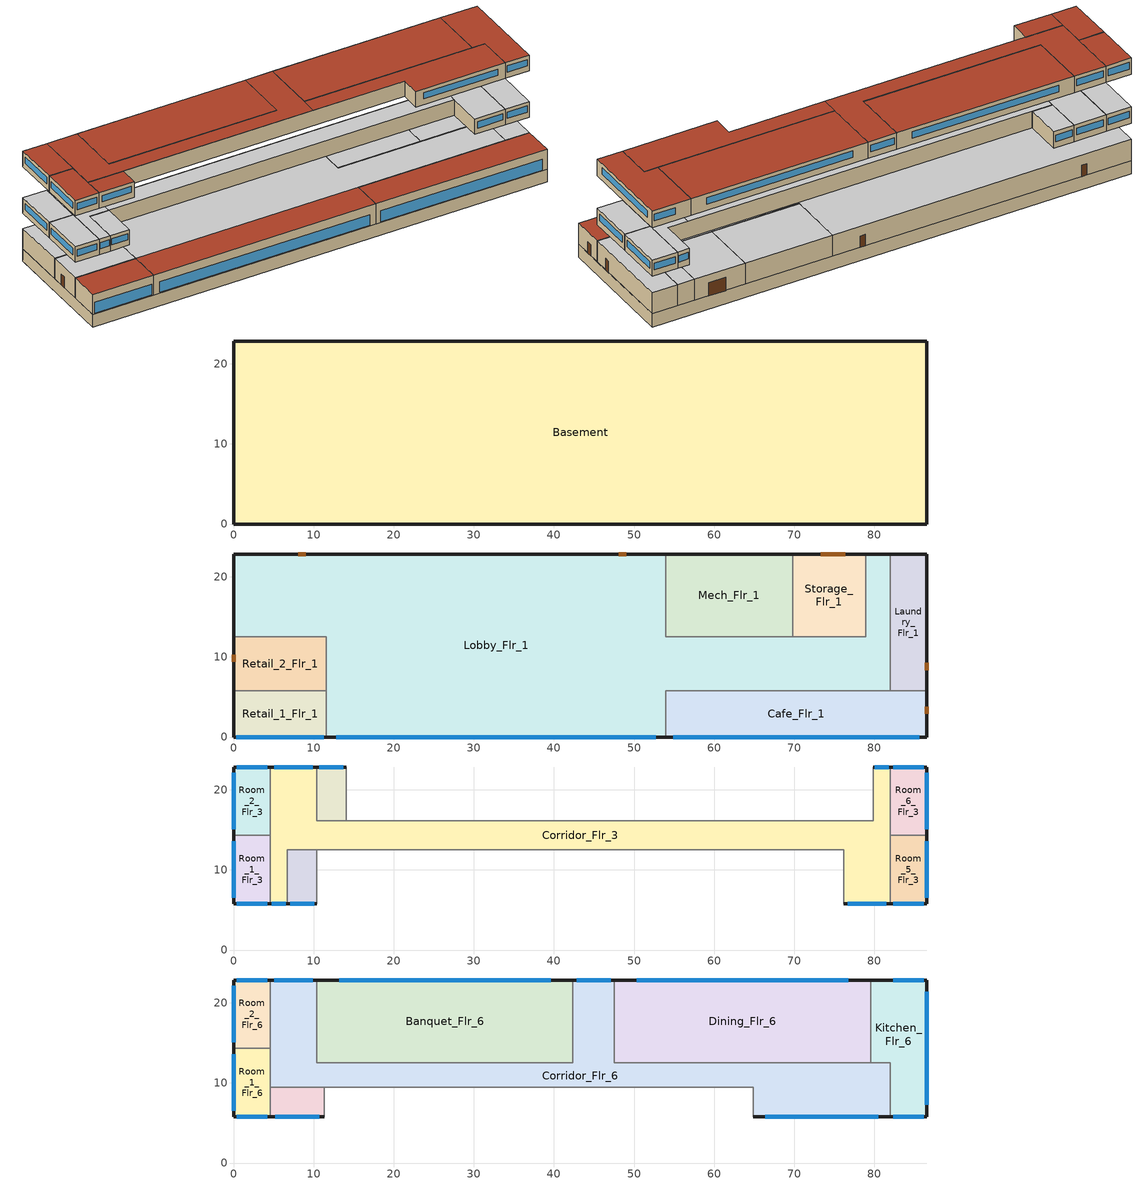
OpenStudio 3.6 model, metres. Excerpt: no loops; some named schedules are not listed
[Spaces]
Basement
 floor ground (Basement Floor construction): 86.56,22.86 86.56,0 0,0 0,22.86 z-2.44
 wall ground (Basement Wall C-Factor 6.47 Height 2.44): 0,22.86 0,0 86.56,0 86.56,22.86 0,22.86 z-2.44:0
Lobby_Flr_1
 floor to Basement: 53.95,22.86 53.95,0 11.58,0 11.58,12.5 0,12.5 0,22.86 z0; 81.99,22.86 81.99,5.79 53.95,5.79 53.95,12.5 78.94,12.5 78.94,22.86 z0
 wall outside: 53.95,22.86 0,22.86 0,12.5 / 11.58,0 53.95,0 / 81.99,22.86 78.94,22.86 z0:3.96
 wall to Retail_1_Flr_1: 11.58,5.79 11.58,0 z0:3.96
 wall to Laundry_Flr_1: 81.99,5.79 81.99,22.86 z0:3.96
 wall to Storage_Flr_1: 78.94,22.86 78.94,12.5 69.8,12.5 z0:3.96
 wall to Cafe_Flr_1: 53.95,0 53.95,5.79 81.99,5.79 z0:3.96
 wall to Retail_2_Flr_1: 0,12.5 11.58,12.5 11.58,5.79 z0:3.96
 wall to Mech_Flr_1: 69.8,12.5 53.95,12.5 53.95,22.86 z0:3.96
 window: 12.79,0 52.74,0 z0.15:2.29
 door: 49,22.86 48.09,22.86 / 8.99,22.86 8.08,22.86 z0:2.13
 ceiling adiabatic (Floor Adiabatic construction): 81.99,5.79 81.99,22.86 78.94,22.86 78.94,12.5 53.95,12.5 53.95,22.86 0,22.86 0,12.5 11.58,12.5 11.58,5.79 z3.96
 roof outside: 53.95,0 53.95,5.79 11.58,5.79 11.58,0 z3.96
Retail_1_Flr_1
 floor to Basement: 11.58,5.79 11.58,0 0,0 0,5.79 z0
 wall outside: 0,5.79 0,0 11.58,0 z0:3.96
 wall to Retail_2_Flr_1: 11.58,5.79 0,5.79 z0:3.96
 window: 0.33,0 11.25,0 z0.15:2.29
 roof outside: 11.58,0 11.58,5.79 0,5.79 0,0 z3.96
Retail_2_Flr_1
 floor to Basement: 11.58,12.5 11.58,5.79 0,5.79 0,12.5 z0
 wall outside: 0,12.5 0,5.79 z0:3.96
 door: 0,10.28 0,9.37 z0:2.13
 ceiling adiabatic (Floor Adiabatic construction): 11.58,5.79 11.58,12.5 0,12.5 0,5.79 z3.96
Laundry_Flr_1
 floor to Basement: 86.56,22.86 86.56,5.79 81.99,5.79 81.99,22.86 z0
 wall outside: 86.56,5.79 86.56,22.86 81.99,22.86 z0:3.96
 wall to Cafe_Flr_1: 81.99,5.79 86.56,5.79 z0:3.96
 door: 86.56,8.36 86.56,9.28 z0:2.13
 ceiling adiabatic (Floor Adiabatic construction): 86.56,5.79 86.56,22.86 81.99,22.86 81.99,5.79 z3.96
Storage_Flr_1
 floor to Basement: 78.94,22.86 78.94,12.5 69.8,12.5 69.8,22.86 z0
 wall outside: 78.94,22.86 69.8,22.86 z0:3.96
 wall to Mech_Flr_1: 69.8,22.86 69.8,12.5 z0:3.96
 door: 76.37,22.86 73.32,22.86 z0:2.44
 ceiling adiabatic (Floor Adiabatic construction): 78.94,12.5 78.94,22.86 69.8,22.86 69.8,12.5 z3.96
Mech_Flr_1
 floor to Basement: 69.8,22.86 69.8,12.5 53.95,12.5 53.95,22.86 z0
 wall outside: 69.8,22.86 53.95,22.86 z0:3.96
 ceiling adiabatic (Floor Adiabatic construction): 69.8,12.5 69.8,22.86 53.95,22.86 53.95,12.5 z3.96
Cafe_Flr_1
 floor to Basement: 86.56,5.79 86.56,0 53.95,0 53.95,5.79 z0
 wall outside: 53.95,0 86.56,0 86.56,5.79 z0:3.96
 window: 54.88,0 85.63,0 z0.15:2.29
 door: 86.56,2.9 86.56,3.81 z0:2.13
 roof outside: 86.56,0 86.56,5.79 53.95,5.79 53.95,0 z3.96
Room_6_Flr_3
 floor adiabatic (Floor Adiabatic construction): 86.56,22.86 86.56,14.33 81.99,14.33 81.99,22.86 z7.01
 wall outside: 86.56,14.33 86.56,22.86 81.99,22.86 z7.01:10.06
 wall to Corridor_Flr_3: 81.99,22.86 81.99,14.33 z7.01:10.06
 wall to Room_5_Flr_3: 81.99,14.33 86.56,14.33 z7.01:10.06
 window: 86.16,22.86 82.39,22.86 / 86.56,15.07 86.56,22.11 z8.11:9.33
 ceiling adiabatic (Floor Adiabatic construction): 86.56,14.33 86.56,22.86 81.99,22.86 81.99,14.33 z10.06
Room_1_Flr_3
 floor adiabatic (Floor Adiabatic construction): 4.57,14.33 4.57,5.79 0,5.79 0,14.33 z7.01
 wall outside: 0,14.33 0,5.79 4.57,5.79 z7.01:10.06
 wall to Corridor_Flr_3: 4.57,5.79 4.57,14.33 z7.01:10.06
 wall to Room_2_Flr_3: 4.57,14.33 0,14.33 z7.01:10.06
 window: 0,13.58 0,6.54 / 0.4,5.79 4.17,5.79 z8.11:9.33
 ceiling adiabatic (Floor Adiabatic construction): 4.57,5.79 4.57,14.33 0,14.33 0,5.79 z10.06
Corridor_Flr_3
 floor adiabatic (Floor Adiabatic construction): 76.2,16.15 76.2,12.5 10.36,12.5 10.36,16.15 z7.01; 81.99,22.86 81.99,5.79 76.2,5.79 76.2,16.15 79.86,16.15 79.86,22.86 z7.01; 10.36,22.86 10.36,12.5 6.71,12.5 6.71,5.79 4.57,5.79 4.57,22.86 z7.01
 wall outside: 81.99,22.86 79.86,22.86 / 4.57,5.79 6.71,5.79 / 10.36,22.86 4.57,22.86 / 76.2,5.79 81.99,5.79 z7.01:10.06
 wall adiabatic (Wall Adiabatic construction): 79.86,22.86 79.86,16.15 / 76.2,12.5 76.2,5.79 z7.01:10.06
 wall to Room_3_Mult19_Flr_3: 6.71,5.79 6.71,12.5 10.36,12.5 z7.01:10.06
 wall to Room_2_Flr_3: 4.57,22.86 4.57,14.33 z7.01:10.06
 wall to Room_5_Flr_3: 81.99,5.79 81.99,14.33 z7.01:10.06
 wall to Room_4_Mult19_Flr_3: 14.02,16.15 10.36,16.15 10.36,22.86 z7.01:10.06
 wall adiabatic: 79.86,16.15 14.02,16.15 / 10.36,12.5 76.2,12.5 z7.01:10.06
 window: 81.81,22.86 80.04,22.86 / 9.86,22.86 5.08,22.86 / 76.71,5.79 81.48,5.79 / 4.76,5.79 6.52,5.79 z8.11:9.33
 ceiling adiabatic (Floor Adiabatic construction): 81.99,5.79 81.99,22.86 79.86,22.86 79.86,16.15 76.2,16.15 76.2,5.79 z10.06; 6.71,5.79 6.71,12.5 10.36,12.5 10.36,22.86 4.57,22.86 4.57,5.79 z10.06; 76.2,12.5 76.2,16.15 10.36,16.15 10.36,12.5 z10.06
Room_2_Flr_3
 floor adiabatic (Floor Adiabatic construction): 4.57,22.86 4.57,14.33 0,14.33 0,22.86 z7.01
 wall outside: 4.57,22.86 0,22.86 0,14.33 z7.01:10.06
 window: 0,22.11 0,15.07 / 4.17,22.86 0.4,22.86 z8.11:9.33
 ceiling adiabatic (Floor Adiabatic construction): 4.57,14.33 4.57,22.86 0,22.86 0,14.33 z10.06
Room_4_Mult19_Flr_3
 floor adiabatic (Floor Adiabatic construction): 14.02,22.86 14.02,16.15 10.36,16.15 10.36,22.86 z7.01
 wall outside: 14.02,22.86 10.36,22.86 z7.01:10.06
 wall adiabatic (Wall Adiabatic construction): 14.02,16.15 14.02,22.86 z7.01:10.06
 window: 13.7,22.86 10.68,22.86 z8.11:9.33
 ceiling adiabatic (Floor Adiabatic construction): 14.02,16.15 14.02,22.86 10.36,22.86 10.36,16.15 z10.06
Room_5_Flr_3
 floor adiabatic (Floor Adiabatic construction): 86.56,14.33 86.56,5.79 81.99,5.79 81.99,14.33 z7.01
 wall outside: 81.99,5.79 86.56,5.79 86.56,14.33 z7.01:10.06
 window: 86.56,6.54 86.56,13.58 / 82.39,5.79 86.16,5.79 z8.11:9.33
 ceiling adiabatic (Floor Adiabatic construction): 86.56,5.79 86.56,14.33 81.99,14.33 81.99,5.79 z10.06
Room_3_Mult19_Flr_3
 floor adiabatic (Floor Adiabatic construction): 10.36,12.5 10.36,5.79 6.71,5.79 6.71,12.5 z7.01
 wall outside: 6.71,5.79 10.36,5.79 z7.01:10.06
 wall adiabatic (Wall Adiabatic construction): 10.36,5.79 10.36,12.5 z7.01:10.06
 window: 7.03,5.79 10.04,5.79 z8.11:9.33
 ceiling adiabatic (Floor Adiabatic construction): 10.36,5.79 10.36,12.5 6.71,12.5 6.71,5.79 z10.06
Room_2_Flr_6
 floor adiabatic (Floor Adiabatic construction): 4.57,22.86 4.57,14.33 0,14.33 0,22.86 z16.15
 wall outside: 4.57,22.86 0,22.86 0,14.33 z16.15:19.2
 wall to Room_1_Flr_6: 0,14.33 4.57,14.33 z16.15:19.2
 wall to Corridor_Flr_6: 4.57,14.33 4.57,22.86 z16.15:19.2
 window: 0,22.11 0,15.07 / 4.17,22.86 0.4,22.86 z17.26:18.48
 roof outside: 4.57,14.33 4.57,22.86 0,22.86 0,14.33 z19.2
Banquet_Flr_6
 floor adiabatic (Floor Adiabatic construction): 42.37,22.86 42.37,12.5 10.36,12.5 10.36,22.86 z16.15
 wall outside: 42.37,22.86 10.36,22.86 z16.15:19.2
 wall to Corridor_Flr_6: 10.36,22.86 10.36,12.5 42.37,12.5 42.37,22.86 z16.15:19.2
 window: 39.57,22.86 13.16,22.86 z17.26:18.48
 roof outside: 42.37,12.5 42.37,22.86 10.36,22.86 10.36,12.5 z19.2
Corridor_Flr_6
 floor adiabatic (Floor Adiabatic construction): 47.55,22.86 47.55,12.5 81.99,12.5 81.99,5.79 64.92,5.79 64.92,9.45 4.57,9.45 4.57,22.86 10.36,22.86 10.36,12.5 42.37,12.5 42.37,22.86 z16.15
 wall outside: 64.92,5.79 81.99,5.79 / 47.55,22.86 42.37,22.86 / 10.36,22.86 4.57,22.86 z16.15:19.2
 wall to Room_1_Flr_6: 4.57,14.33 4.57,9.45 z16.15:19.2
 wall to Kitchen_Flr_6: 81.99,5.79 81.99,12.5 79.55,12.5 z16.15:19.2
 wall to Dining_Flr_6: 79.55,12.5 47.55,12.5 47.55,22.86 z16.15:19.2
 wall to Room_3_Mult9_Flr_6: 4.57,9.45 11.28,9.45 z16.15:19.2
 wall adiabatic (Wall Adiabatic construction): 64.92,9.45 64.92,5.79 z16.15:19.2
 wall adiabatic: 11.28,9.45 64.92,9.45 z16.15:19.2
 window: 66.42,5.79 80.5,5.79 / 47.09,22.86 42.82,22.86 / 9.86,22.86 5.08,22.86 z17.26:18.48
 roof outside: 81.99,5.79 81.99,12.5 47.55,12.5 47.55,9.45 64.92,9.45 64.92,5.79 z19.2; 47.55,9.45 47.55,22.86 42.37,22.86 42.37,12.5 10.36,12.5 10.36,22.86 4.57,22.86 4.57,9.45 z19.2
Room_3_Mult9_Flr_6
 floor adiabatic (Floor Adiabatic construction): 11.28,9.45 11.28,5.79 4.57,5.79 4.57,9.45 z16.15
 wall outside: 4.57,5.79 11.28,5.79 z16.15:19.2
 wall to Room_1_Flr_6: 4.57,9.45 4.57,5.79 z16.15:19.2
 wall adiabatic (Wall Adiabatic construction): 11.28,5.79 11.28,9.45 z16.15:19.2
 window: 5.16,5.79 10.69,5.79 z17.26:18.48
 roof outside: 11.28,5.79 11.28,9.45 4.57,9.45 4.57,5.79 z19.2
Dining_Flr_6
 floor adiabatic (Floor Adiabatic construction): 79.55,22.86 79.55,12.5 47.55,12.5 47.55,22.86 z16.15
 wall outside: 79.55,22.86 47.55,22.86 z16.15:19.2
 wall to Kitchen_Flr_6: 79.55,12.5 79.55,22.86 z16.15:19.2
 window: 76.75,22.86 50.35,22.86 z17.26:18.48
 roof outside: 79.55,12.5 79.55,22.86 47.55,22.86 47.55,12.5 z19.2
Room_1_Flr_6
 floor adiabatic (Floor Adiabatic construction): 4.57,14.33 4.57,5.79 0,5.79 0,14.33 z16.15
 wall outside: 0,14.33 0,5.79 4.57,5.79 z16.15:19.2
 window: 0,13.58 0,6.54 / 0.4,5.79 4.17,5.79 z17.26:18.48
 roof outside: 4.57,5.79 4.57,14.33 0,14.33 0,5.79 z19.2
Kitchen_Flr_6
 floor adiabatic (Floor Adiabatic construction): 86.56,22.86 86.56,5.79 81.99,5.79 81.99,12.5 79.55,12.5 79.55,22.86 z16.15
 wall outside: 81.99,5.79 86.56,5.79 86.56,22.86 79.55,22.86 z16.15:19.2
 window: 86.56,7.29 86.56,21.37 / 82.39,5.79 86.16,5.79 / 86.16,22.86 82.39,22.86 z17.26:18.48
 roof outside: 86.56,5.79 86.56,22.86 79.55,22.86 79.55,12.5 81.99,12.5 81.99,5.79 z19.2
[Site]
New York-John F Kennedy Intl AP_NY_USA: Latitude {deg}=40.65; Longitude {deg}=-73.8; Time Zone {hr}=-5; Elevation {m}=5; Terrain=City
[Building]
-LargeHotel-ASHRAE 169-2013-4A created: 2024-02-12 17:10:58 +0000: North Axis {deg}=0; Default Construction Set=90.1-2004 - LrgHotel - ASHRAE 169-2013-4A; Standards Number of Stories=7; Standards Number of Above Ground Stories=6; Standards Building Type=LargeHotel
[SizingPeriod:DesignDay] Barometric Pressure {Pa}=101241; Rain Indicator=No; Snow Indicator=No; Day of Month=21; Daylight Saving Time Indicator=No; Humidity Condition Type=Wetbulb; Dry-Bulb Temperature Range Modifier Type=DefaultMultipliers
Name | Maximum Dry-Bulb Temperature {C} | Daily Dry-Bulb Temperature Range {deltaC} | Wind Speed {m/s} | Wind Direction {deg} | Month | Day Type | Wetbulb or DewPoint at Maximum Dry-Bulb {C} | Solar Model Indicator | ASHRAE Clear Sky Optical Depth for Beam Irradiance | ASHRAE Clear Sky Optical Depth for Diffuse Irradiance | Sky Clearness
New.York-John.F.Kennedy.Intl.AP_NY_USA Ann Clg .4% Condns DB=>MWB | 32.1 | 7.4 | 5.6 | 230 | 7 | SummerDesignDay | 23.1 | ASHRAETau | 0.541 | 1.8
New.York-John.F.Kennedy.Intl.AP_NY_USA Ann Clg .4% Condns WB=>MDB | 29.1 | 7.4 | 5.6 | 230 | 7 | SummerDesignDay | 25 | ASHRAETau | 0.541 | 1.8
New.York-John.F.Kennedy.Intl.AP_NY_USA Ann Htg 99.6% Condns DB | -10.7 | 0 | 7.5 | 320 | 1 | WinterDesignDay | -10.7 | ASHRAEClearSky |  |  | 0
[ClimateZones]
Climate Zone Institution Name 1=ASHRAE; Climate Zone Document Name 1=ANSI/ASHRAE Standard 169; Climate Zone Document Year 1=2006; Climate Zone Value 1=4A
[Site:WaterMainsTemperature]
Calculation Method=Correlation; Annual Average Outdoor Air Temperature {C}=12.4667; Maximum Difference In Monthly Average Outdoor Air Temperatures {deltaC}=25.2
[Site:GroundTemperature:Shallow]
6, 2.1, 1.1, 2, 7.2, 13.1, 18.7, 22.7, 23.9, 22, 17.5, 11.7
[Site:GroundTemperature:Deep]
11.8, 9, 7.2, 6.7, 7.7, 10.1, 13, 15.9, 17.8, 18.2, 17.1, 14.8
[Site:GroundTemperature:FCfactorMethod]
January Ground Temperature {C}=14; February Ground Temperature {C}=7.3; March Ground Temperature {C}=3.3; April Ground Temperature {C}=1.2; May Ground Temperature {C}=-0.2; June Ground Temperature {C}=5.6; July Ground Temperature {C}=10.9; August Ground Temperature {C}=16.1; September Ground Temperature {C}=21.7; October Ground Temperature {C}=25; November Ground Temperature {C}=24.8; December Ground Temperature {C}=19.9
[Material:NoMass] Thermal Absorptance=0.9; Solar Absorptance=0.7
Name | Roughness | Thermal Resistance {m2-K/W} | Visible Absorptance
CP02 CARPET PAD; CP02 CARPET PAD 1 | VeryRough | 0.21648 | 0.8
Nonres_Floor_Insulation | MediumSmooth | 2.88292 | 0.7
Typical Insulation R-6.78 | Smooth | 1.19347 | 0.7
Typical Carpet Pad | Smooth | 0.21648 | 0.8
Typical Insulation R-4.23 | Smooth | 0.745657 | 0.7
Typical Insulation R-14.76; Typical Insulation R-14.76 1 | Smooth | 2.59864 | 0.7
Typical Insulation R-0.58; Typical Insulation R-0.58 1 | Smooth | 0.101875 | 0.7
Typical Insulation R-0.01; Typical Insulation R-0.01 1 | Smooth | 0.001 | 0.7
Typical Insulation R-8.93 | Smooth | 1.57183 | 0.7
Typical Insulation R-7.23 | Smooth | 1.27273 | 0.7
[Material]
Name | Roughness | Thickness {m} | Conductivity {W/m-K} | Density {kg/m3} | Specific Heat {J/kg-K} | Thermal Absorptance | Solar Absorptance | Visible Absorptance
100mm Normalweight concrete floor | MediumSmooth | 0.1016 | 2.31 | 2322 | 832
G01 13mm gypsum board | Smooth | 0.0127 | 0.16 | 800 | 1090 | 0.9 | 0.7 | 0.5
M10 200mm concrete block basement wall | MediumRough | 0.2032 | 1.326 | 1842 | 912
4 in. Normalweight Concrete Floor | MediumRough | 0.1016 | 2.31 | 2322 | 832 | 0.9 | 0.7 | 0.7
1IN Stucco | Smooth | 0.0253 | 0.6918 | 1858 | 837 | 0.9 | 0.7 | 0.92
8IN CONCRETE HW RefBldg | Rough | 0.2032 | 1.311 | 2240 | 836.8 | 0.9 | 0.7 | 0.7
1/2IN Gypsum | Smooth | 0.0127 | 0.16 | 784.9 | 830 | 0.9 | 0.4 | 0.4
Roof Membrane | VeryRough | 0.0095 | 0.16 | 1121.29 | 1460 | 0.9 | 0.7 | 0.7
Metal Roof Surface; F08 Metal surface | Smooth | 0.0008 | 45.28 | 7824 | 500 | 0.9 | 0.7 | 0.7
6 in. Normalweight Concrete Floor | MediumRough | 0.1524 | 2.31 | 2322 | 832 | 0.9 | 0.7 | 0.7
8 in. Concrete Block Basement Wall | MediumRough | 0.2032 | 1.326 | 1842 | 912 | 0.9 | 0.7 | 0.7
G05 25mm wood | MediumSmooth | 0.0254 | 0.15 | 608 | 1630 | 0.9 | 0.5 | 0.5
Std Wood 6inch | MediumSmooth | 0.15 | 0.12 | 540 | 1210 | 0.9 | 0.7 | 0.7
[Construction]
Floor Adiabatic construction: CP02 CARPET PAD, 100mm Normalweight concrete floor, Nonres_Floor_Insulation
Wall Adiabatic construction; LargeHotel Interior Wall: G01 13mm gypsum board, G01 13mm gypsum board
Basement Floor construction: M10 200mm concrete block basement wall, CP02 CARPET PAD 1
Typical Insulated Exterior Mass Floor R-9.35: Typical Insulation R-6.78, 4 in. Normalweight Concrete Floor, Typical Carpet Pad
Typical Insulated Exterior Mass Wall R-6.62: 1IN Stucco, 8IN CONCRETE HW RefBldg, Typical Insulation R-4.23, 1/2IN Gypsum
Typical IEAD Roof R-15.87: Roof Membrane, Typical Insulation R-14.76, Metal Roof Surface
LargeHotel Interior Floor: G01 13mm gypsum board, Nonres_Floor_Insulation, 100mm Normalweight concrete floor, CP02 CARPET PAD
LargeHotel Interior Ceiling: CP02 CARPET PAD, 100mm Normalweight concrete floor, Nonres_Floor_Insulation, G01 13mm gypsum board
Typical Insulated Carpeted 6in Slab Floor: 6 in. Normalweight Concrete Floor, Typical Carpet Pad
Typical Insulated Basement Mass Wall: 8 in. Concrete Block Basement Wall
U 0.57 SHGC 0.39 Dbl Ref-D Clr 6mm/6mm Air: REF D CLEAR 6MM, AIR 6MM, CLEAR 6MM
Typical Insulated Metal Door R-1.43: F08 Metal surface, Typical Insulation R-0.58
Typical Overhead Door R-0.86: Typical Insulation R-0.01
U 1.17 SHGC 0.49 Simple Glazing Skylight: Simple Glazing U 1.17 SHGC 0.49
Typical Interior Window: Clear 3mm
Typical Interior Door; Typical Interior Partition: G05 25mm wood
Typical Insulated Exterior Mass Floor R-11.49: Typical Insulation R-8.93, 4 in. Normalweight Concrete Floor, Typical Carpet Pad
Typical Insulated Exterior Mass Wall R-9.62: 1IN Stucco, 8IN CONCRETE HW RefBldg, Typical Insulation R-7.23, 1/2IN Gypsum
Typical IEAD Roof R-15.87 1: Roof Membrane, Typical Insulation R-14.76 1, Metal Roof Surface
Typical Insulated Metal Door R-1.43 1: F08 Metal surface, Typical Insulation R-0.58 1
Typical Overhead Door R-0.86 1: Typical Insulation R-0.01 1
InteriorFurnishings: Std Wood 6inch
[Construction:CfactorUndergroundWall]
Basement Wall C-Factor 6.47 Height 2.44: C-Factor {W/m2-K}=6.47322; Height {m}=2.439
[DefaultConstructionSet] Interior Partition Construction=Typical Interior Partition
Name | Default Exterior Surface Constructions | Default Interior Surface Constructions | Default Ground Contact Surface Constructions | Default Exterior SubSurface Constructions | Default Interior SubSurface Constructions
90.1-2004 - LrgHotel - ASHRAE 169-2013-4A | Default Surface Constructions 1 | Default Surface Constructions 2 | Default Surface Constructions 3 | Default Sub Surface Constructions 1 | Default Sub Surface Constructions 2
90.1-2004 - LrgHotel - GuestRoom - ASHRAE 169-2013-4A | Default Surface Constructions 4 | Default Surface Constructions 5 | Default Surface Constructions 6 | Default Sub Surface Constructions 3 | Default Sub Surface Constructions 4
[DefaultSurfaceConstructions]
Name | Floor Construction | Wall Construction | Roof Ceiling Construction
Default Surface Constructions 1 | Typical Insulated Exterior Mass Floor R-9.35 | Typical Insulated Exterior Mass Wall R-6.62 | Typical IEAD Roof R-15.87
Default Surface Constructions 2; Default Surface Constructions 5 | LargeHotel Interior Floor | LargeHotel Interior Wall | LargeHotel Interior Ceiling
Default Surface Constructions 3; Default Surface Constructions 6 | Typical Insulated Carpeted 6in Slab Floor | Typical Insulated Basement Mass Wall
Default Surface Constructions 4 | Typical Insulated Exterior Mass Floor R-11.49 | Typical Insulated Exterior Mass Wall R-9.62 | Typical IEAD Roof R-15.87 1
[DefaultSubSurfaceConstructions]
Name | Fixed Window Construction | Operable Window Construction | Door Construction | Glass Door Construction | Overhead Door Construction | Skylight Construction | Tubular Daylight Dome Construction | Tubular Daylight Diffuser Construction
Default Sub Surface Constructions 1 | U 0.57 SHGC 0.39 Dbl Ref-D Clr 6mm/6mm Air | U 0.57 SHGC 0.39 Dbl Ref-D Clr 6mm/6mm Air | Typical Insulated Metal Door R-1.43 | U 0.57 SHGC 0.39 Dbl Ref-D Clr 6mm/6mm Air | Typical Overhead Door R-0.86 | U 1.17 SHGC 0.49 Simple Glazing Skylight | Typical Interior Window | Typical Interior Window
Default Sub Surface Constructions 2; Default Sub Surface Constructions 4 | Typical Interior Window | Typical Interior Window | Typical Interior Door
Default Sub Surface Constructions 3 | U 0.57 SHGC 0.39 Dbl Ref-D Clr 6mm/6mm Air | U 0.57 SHGC 0.39 Dbl Ref-D Clr 6mm/6mm Air | Typical Insulated Metal Door R-1.43 1 | U 0.57 SHGC 0.39 Dbl Ref-D Clr 6mm/6mm Air | Typical Overhead Door R-0.86 1 | U 1.17 SHGC 0.49 Simple Glazing Skylight | Typical Interior Window | Typical Interior Window
[WindowMaterial:Glazing] Optical Data Type=SpectralAverage; Infrared Transmittance at Normal Incidence=0; Front Side Infrared Hemispherical Emissivity=0.84; Conductivity {W/m-K}=0.9; Dirt Correction Factor for Solar and Visible Transmittance=1; Solar Diffusing=No
Name | Thickness {m} | Solar Transmittance at Normal Incidence | Front Side Solar Reflectance at Normal Incidence | Back Side Solar Reflectance at Normal Incidence | Visible Transmittance at Normal Incidence | Front Side Visible Reflectance at Normal Incidence | Back Side Visible Reflectance at Normal Incidence | Back Side Infrared Hemispherical Emissivity
REF D CLEAR 6MM | 0.006 | 0.429 | 0.308 | 0.379 | 0.334 | 0.453 | 0.505 | 0.82
CLEAR 6MM | 0.006 | 0.775 | 0.071 | 0.071 | 0.881 | 0.08 | 0.08 | 0.84
Clear 3mm | 0.003 | 0.837 | 0.075 | 0.075 | 0.898 | 0.081 | 0.081 | 0.84
[WindowMaterial:Gas]
AIR 6MM: Gas Type=Air; Thickness {m}=0.0063
[WindowMaterial:SimpleGlazingSystem]
Simple Glazing U 1.17 SHGC 0.49: U-Factor {W/m2-K}=6.64357; Solar Heat Gain Coefficient=0.39; Visible Transmittance=0.81
[Space] Part of Total Floor Area=Yes
Name | Space Type | Building Story | Thermal Zone
Room_2_Flr_6 | LargeHotel GuestRoom3 | Building Story 4 | Room_2_Flr_6 ZN
Corridor_Flr_3 | LargeHotel Corridor2 | Building Story 3 | Corridor_Flr_3 ZN
Banquet_Flr_6 | LargeHotel Banquet | Building Story 4 | Banquet_Flr_6 ZN
Laundry_Flr_1 | LargeHotel Laundry | Building Story 2 | Laundry_Flr_1 ZN
Lobby_Flr_1 | LargeHotel Lobby | Building Story 2 | Lobby_Flr_1 ZN
Kitchen_Flr_6 | LargeHotel Kitchen | Building Story 4 | Kitchen_Flr_6 ZN
Retail_1_Flr_1 | LargeHotel Retail | Building Story 2 | Retail_1_Flr_1 ZN
Room_1_Flr_3 | LargeHotel GuestRoom | Building Story 3 | Room_1_Flr_3 ZN
Basement | LargeHotel Basement | Building Story 1 | Basement ZN
Corridor_Flr_6 | LargeHotel Corridor | Building Story 4 | Corridor_Flr_6 ZN
Room_6_Flr_3 | LargeHotel GuestRoom | Building Story 3 | Room_6_Flr_3 ZN
Room_5_Flr_3 | LargeHotel GuestRoom | Building Story 3 | Room_5_Flr_3 ZN
Room_4_Mult19_Flr_3 | LargeHotel GuestRoom2 | Building Story 3 | Room_4_Mult19_Flr_3 ZN
Room_3_Mult9_Flr_6 | LargeHotel GuestRoom4 | Building Story 4 | Room_3_Mult9_Flr_6 ZN
Dining_Flr_6 | LargeHotel Banquet | Building Story 4 | Dining_Flr_6 ZN
Cafe_Flr_1 | LargeHotel Cafe | Building Story 2 | Cafe_Flr_1 ZN
Mech_Flr_1 | LargeHotel Mechanical | Building Story 2 | Mech_Flr_1 ZN
Retail_2_Flr_1 | LargeHotel Retail2 | Building Story 2 | Retail_2_Flr_1 ZN
Storage_Flr_1 | LargeHotel Storage | Building Story 2 | Storage_Flr_1 ZN
Room_1_Flr_6 | LargeHotel GuestRoom3 | Building Story 4 | Room_1_Flr_6 ZN
Room_2_Flr_3 | LargeHotel GuestRoom | Building Story 3 | Room_2_Flr_3 ZN
Room_3_Mult19_Flr_3 | LargeHotel GuestRoom8 | Building Story 3 | Room_3_Mult19_Flr_3 ZN
[BuildingStory]
Name | Nominal Z Coordinate {m}
Building Story 1 | -2.439
Building Story 2 | 0
Building Story 3 | 7.008
Building Story 4 | 16.152
[SpaceType] Standards Building Type=LargeHotel
Name | Default Schedule Set | Design Specification Outdoor Air Object | Standards Space Type | Default Construction Set
LargeHotel Banquet | LargeHotel Banquet Schedule Set | LargeHotel Banquet Ventilation | Banquet
LargeHotel Basement | LargeHotel Basement Schedule Set | LargeHotel Basement Ventilation | Basement
LargeHotel Cafe | LargeHotel Cafe Schedule Set | LargeHotel Cafe Ventilation | Cafe
LargeHotel Corridor | LargeHotel Corridor Schedule Set | LargeHotel Corridor Ventilation | Corridor
LargeHotel Corridor2 | LargeHotel Corridor2 Schedule Set | LargeHotel Corridor2 Ventilation | Corridor2
LargeHotel GuestRoom | LargeHotel GuestRoom Schedule Set | LargeHotel GuestRoom Ventilation | GuestRoom | 90.1-2004 - LrgHotel - GuestRoom - ASHRAE 169-2013-4A
LargeHotel GuestRoom2 | LargeHotel GuestRoom2 Schedule Set | LargeHotel GuestRoom2 Ventilation | GuestRoom2
LargeHotel GuestRoom8 | LargeHotel GuestRoom8 Schedule Set | LargeHotel GuestRoom8 Ventilation | GuestRoom8
LargeHotel GuestRoom3 | LargeHotel GuestRoom3 Schedule Set | LargeHotel GuestRoom3 Ventilation | GuestRoom3
LargeHotel GuestRoom4 | LargeHotel GuestRoom4 Schedule Set | LargeHotel GuestRoom4 Ventilation | GuestRoom4
LargeHotel Kitchen | LargeHotel Kitchen Schedule Set | LargeHotel Kitchen Ventilation | Kitchen
LargeHotel Laundry | LargeHotel Laundry Schedule Set | LargeHotel Laundry Ventilation | Laundry
LargeHotel Lobby | LargeHotel Lobby Schedule Set | LargeHotel Lobby Ventilation | Lobby
LargeHotel Mechanical | LargeHotel Mechanical Schedule Set | LargeHotel Mechanical Ventilation | Mechanical
LargeHotel Retail | LargeHotel Retail Schedule Set | LargeHotel Retail Ventilation | Retail
LargeHotel Retail2 | LargeHotel Retail2 Schedule Set | LargeHotel Retail2 Ventilation | Retail2
LargeHotel Storage | LargeHotel Storage Schedule Set | LargeHotel Storage Ventilation | Storage
[People:Definition] Number of People Calculation Method=People/Area; Fraction Radiant=0.3
Name | People per Space Floor Area {person/m2}
LargeHotel Banquet People Definition; LargeHotel Cafe People Definition | 0.721182
LargeHotel Basement People Definition; LargeHotel Kitchen People Definition | 0.0538196
LargeHotel Corridor People Definition | 0.0107639
LargeHotel GuestRoom People Definition; LargeHotel GuestRoom3 People Definition | 0.0384272
LargeHotel GuestRoom2 People Definition; LargeHotel GuestRoom4 People Definition; LargeHotel GuestRoom8 People Definition | 0.061139
LargeHotel Laundry People Definition | 0.0430556
LargeHotel Lobby People Definition | 0.322917
LargeHotel Retail People Definition; LargeHotel Retail2 People Definition | 0.161459
LargeHotel Storage People Definition | 0.0215278
[People] Work Efficiency Schedule=Work Efficiency Schedule; Clothing Insulation Schedule=Clothing Schedule; Air Velocity Schedule=Air Velocity Schedule; Multiplier=1
Name | People Definition | Space or SpaceType
LargeHotel Banquet People | LargeHotel Banquet People Definition | LargeHotel Banquet
LargeHotel Basement People | LargeHotel Basement People Definition | LargeHotel Basement
LargeHotel Cafe People | LargeHotel Cafe People Definition | LargeHotel Cafe
LargeHotel Corridor People | LargeHotel Corridor People Definition | LargeHotel Corridor
LargeHotel GuestRoom People | LargeHotel GuestRoom People Definition | LargeHotel GuestRoom
LargeHotel GuestRoom2 People | LargeHotel GuestRoom2 People Definition | LargeHotel GuestRoom2
LargeHotel GuestRoom3 People | LargeHotel GuestRoom3 People Definition | LargeHotel GuestRoom3
LargeHotel GuestRoom4 People | LargeHotel GuestRoom4 People Definition | LargeHotel GuestRoom4
LargeHotel GuestRoom8 People | LargeHotel GuestRoom8 People Definition | LargeHotel GuestRoom8
LargeHotel Kitchen People | LargeHotel Kitchen People Definition | LargeHotel Kitchen
LargeHotel Laundry People | LargeHotel Laundry People Definition | LargeHotel Laundry
LargeHotel Lobby People | LargeHotel Lobby People Definition | LargeHotel Lobby
LargeHotel Retail People | LargeHotel Retail People Definition | LargeHotel Retail
LargeHotel Retail2 People | LargeHotel Retail2 People Definition | LargeHotel Retail2
LargeHotel Storage People | LargeHotel Storage People Definition | LargeHotel Storage
[Lights:Definition] Design Level Calculation Method=Watts/Area; Fraction Radiant=0.7; Fraction Visible=0.2; Return Air Fraction=0
Name | Watts per Space Floor Area {W/m2}
LargeHotel Banquet Lights Definition; LargeHotel Cafe Lights Definition | 13.9931
LargeHotel Basement Lights Definition | 10.7639
LargeHotel Corridor Lights Definition; LargeHotel Corridor2 Lights Definition | 5.38196
LargeHotel GuestRoom Lights Definition; LargeHotel GuestRoom2 Lights Definition; LargeHotel GuestRoom3 Lights Definition; LargeHotel GuestRoom4 Lights Definition; LargeHotel GuestRoom8 Lights Definition; LargeHotel Lobby Lights Definition | 11.8403
LargeHotel Kitchen Lights Definition | 12.9167
LargeHotel Laundry Lights Definition | 6.45835
LargeHotel Mechanical Lights Definition; LargeHotel Retail Lights Definition; LargeHotel Retail2 Lights Definition | 16.1459
LargeHotel Storage Lights Definition | 8.61113
[Lights] Fraction Replaceable=1
Name | Lights Definition | Space or SpaceType
LargeHotel Banquet Lights | LargeHotel Banquet Lights Definition | LargeHotel Banquet
LargeHotel Basement Lights | LargeHotel Basement Lights Definition | LargeHotel Basement
LargeHotel Cafe Lights | LargeHotel Cafe Lights Definition | LargeHotel Cafe
LargeHotel Corridor Lights | LargeHotel Corridor Lights Definition | LargeHotel Corridor
LargeHotel Corridor2 Lights | LargeHotel Corridor2 Lights Definition | LargeHotel Corridor2
LargeHotel GuestRoom Lights | LargeHotel GuestRoom Lights Definition | LargeHotel GuestRoom
LargeHotel GuestRoom2 Lights | LargeHotel GuestRoom2 Lights Definition | LargeHotel GuestRoom2
LargeHotel GuestRoom3 Lights | LargeHotel GuestRoom3 Lights Definition | LargeHotel GuestRoom3
LargeHotel GuestRoom4 Lights | LargeHotel GuestRoom4 Lights Definition | LargeHotel GuestRoom4
LargeHotel GuestRoom8 Lights | LargeHotel GuestRoom8 Lights Definition | LargeHotel GuestRoom8
LargeHotel Kitchen Lights | LargeHotel Kitchen Lights Definition | LargeHotel Kitchen
LargeHotel Laundry Lights | LargeHotel Laundry Lights Definition | LargeHotel Laundry
LargeHotel Lobby Lights | LargeHotel Lobby Lights Definition | LargeHotel Lobby
LargeHotel Mechanical Lights | LargeHotel Mechanical Lights Definition | LargeHotel Mechanical
LargeHotel Retail Lights | LargeHotel Retail Lights Definition | LargeHotel Retail
LargeHotel Retail2 Lights | LargeHotel Retail2 Lights Definition | LargeHotel Retail2
LargeHotel Storage Lights | LargeHotel Storage Lights Definition | LargeHotel Storage
[ElectricEquipment:Definition]
Name | Design Level Calculation Method | Watts per Space Floor Area {W/m2} | Fraction Latent | Fraction Radiant | Fraction Lost | Design Level {W}
LargeHotel Banquet Elec Equip Definition | Watts/Area | 67.8234 | 0 | 0.5 | 0
LargeHotel Basement Elec Equip Definition; LargeHotel Cafe Elec Equip Definition; LargeHotel Mechanical Elec Equip Definition | Watts/Area | 5.38196 | 0 | 0.5 | 0
LargeHotel GuestRoom Elec Equip Definition; LargeHotel GuestRoom3 Elec Equip Definition | Watts/Area | 6.74897 | 0 | 0.5 | 0
LargeHotel GuestRoom2 Elec Equip Definition; LargeHotel GuestRoom4 Elec Equip Definition; LargeHotel GuestRoom8 Elec Equip Definition | Watts/Area | 10.5163 | 0 | 0.5 | 0
LargeHotel Kitchen Elec Equip Definition | Watts/Area | 508.057 | 0.2 | 0.5 | 0.1
LargeHotel Laundry Elec Equip Definition | Watts/Area | 61.6772 | 0 | 0.5 | 0
LargeHotel Lobby Elec Equip Definition | Watts/Area | 8.07293 | 0 | 0.5 | 0
LargeHotel Retail Elec Equip Definition; LargeHotel Retail2 Elec Equip Definition | Watts/Area | 10.7639 | 0 | 0.5 | 0
LargeHotel Storage Elec Equip Definition | Watts/Area | 2.69098 | 0 | 0.5 | 0
Kitchen Electric Equipment Definition1 | EquipmentLevel |  | 0 | 0.25 | 0 | 515.917
Kitchen Electric Equipment Definition2 | EquipmentLevel |  | 0 | 0.25 | 0 | 425.8
[ElectricEquipment]
Name | Electric Equipment Definition | Space or SpaceType | Schedule
LargeHotel Banquet Elec Equip | LargeHotel Banquet Elec Equip Definition | LargeHotel Banquet
LargeHotel Basement Elec Equip | LargeHotel Basement Elec Equip Definition | LargeHotel Basement
LargeHotel Cafe Elec Equip | LargeHotel Cafe Elec Equip Definition | LargeHotel Cafe
LargeHotel GuestRoom Elec Equip | LargeHotel GuestRoom Elec Equip Definition | LargeHotel GuestRoom
LargeHotel GuestRoom2 Elec Equip | LargeHotel GuestRoom2 Elec Equip Definition | LargeHotel GuestRoom2
LargeHotel GuestRoom3 Elec Equip | LargeHotel GuestRoom3 Elec Equip Definition | LargeHotel GuestRoom3
LargeHotel GuestRoom4 Elec Equip | LargeHotel GuestRoom4 Elec Equip Definition | LargeHotel GuestRoom4
LargeHotel GuestRoom8 Elec Equip | LargeHotel GuestRoom8 Elec Equip Definition | LargeHotel GuestRoom8
LargeHotel Kitchen Elec Equip | LargeHotel Kitchen Elec Equip Definition | LargeHotel Kitchen
LargeHotel Laundry Elec Equip | LargeHotel Laundry Elec Equip Definition | LargeHotel Laundry
LargeHotel Lobby Elec Equip | LargeHotel Lobby Elec Equip Definition | LargeHotel Lobby
LargeHotel Mechanical Elec Equip | LargeHotel Mechanical Elec Equip Definition | LargeHotel Mechanical
LargeHotel Retail Elec Equip | LargeHotel Retail Elec Equip Definition | LargeHotel Retail
LargeHotel Retail2 Elec Equip | LargeHotel Retail2 Elec Equip Definition | LargeHotel Retail2
LargeHotel Storage Elec Equip | LargeHotel Storage Elec Equip Definition | LargeHotel Storage
Kitchen_Reach-in-Freezer | Kitchen Electric Equipment Definition1 | LargeHotel Kitchen | HotelLarge ALWAYS_ON
Kitchen_Reach-in-Refrigerator | Kitchen Electric Equipment Definition2 | LargeHotel Kitchen | HotelLarge ALWAYS_ON
[DesignSpecification:OutdoorAir] Outdoor Air Method=Sum
Name | Outdoor Air Flow per Person {m3/s-person} | Outdoor Air Flow per Floor Area {m3/s-m2}
LargeHotel Banquet Ventilation; LargeHotel Cafe Ventilation | 0.00943895
LargeHotel Basement Ventilation; LargeHotel GuestRoom2 Ventilation; LargeHotel GuestRoom3 Ventilation; LargeHotel GuestRoom4 Ventilation; LargeHotel GuestRoom8 Ventilation | 0.00235974 | 0.0003048
LargeHotel Corridor Ventilation; LargeHotel Corridor2 Ventilation; LargeHotel Mechanical Ventilation |  | 0.000254
LargeHotel GuestRoom Ventilation; LargeHotel Lobby Ventilation | 0.00707921
LargeHotel Kitchen Ventilation |  | 0.0023876
LargeHotel Laundry Ventilation | 0.0117987
LargeHotel Retail Ventilation; LargeHotel Retail2 Ventilation |  | 0.001524
LargeHotel Storage Ventilation |  | 0.000762
[DefaultScheduleSet] People Activity Level Schedule=HotelLarge ACTIVITY_SCH
Name | Number of People Schedule | Lighting Schedule | Electric Equipment Schedule | Infiltration Schedule | Gas Equipment Schedule
LargeHotel Banquet Schedule Set | HotelLarge MeetingRoom_Occ_Sch | HotelLarge BLDG_LIGHT_SCH | HotelLarge Kitchen_Elec_Equip_SCH | HotelLarge INFIL_SCH
LargeHotel Basement Schedule Set | HotelLarge BLDG_OCC_SCH | HotelLarge BLDG_LIGHT_OFFICE_BSMT_SCH | HotelLarge BASEMENT_EQUIP_SCH | HotelLarge INFIL_QUARTER_ON_SCH
LargeHotel Cafe Schedule Set; LargeHotel Lobby Schedule Set; LargeHotel Retail Schedule Set | HotelLarge BLDG_OCC_SCH | HotelLarge BLDG_LIGHT_SCH | HotelLarge BLDG_EQUIP_SCH | HotelLarge INFIL_SCH
LargeHotel Corridor Schedule Set | HotelLarge BLDG_OCC_SCH | HotelLarge BLDG_LIGHT_CORRIDOR_SCH | HotelLarge BLDG_EQUIP_SCH | HotelLarge INFIL_SCH
LargeHotel Corridor2 Schedule Set | HotelLarge BLDG_OCC_SCH | HotelLarge BLDG_LIGHT_CORRIDOR_SCH | HotelLarge BLDG_EQUIP_SCH | HotelLarge INFIL_QUARTER_ON_SCH
LargeHotel GuestRoom Schedule Set | HotelLarge GuestRoom_Occ_Sch | HotelLarge BLDG_LIGHT_GUESTROOM_SCH | HotelLarge GuestRoom_Eqp_Sch_Base | HotelLarge INFIL_SCH
LargeHotel GuestRoom2 Schedule Set; LargeHotel GuestRoom3 Schedule Set; LargeHotel GuestRoom4 Schedule Set | HotelLarge GuestRoom_Occ_Sch | HotelLarge BLDG_LIGHT_GUESTROOM_SCH | HotelLarge GuestRoom_Eqp_Sch_Base | HotelLarge INFIL_QUARTER_ON_SCH
LargeHotel GuestRoom8 Schedule Set | Always Off | HotelLarge BLDG_LIGHT_GUESTROOM_SCH | HotelLarge GuestRoom_Eqp_Sch_Base | HotelLarge INFIL_QUARTER_ON_SCH
LargeHotel Kitchen Schedule Set | HotelLarge BLDG_OCC_SCH | HotelLarge BLDG_LIGHT_SCH | HotelLarge Kitchen_Elec_Equip_SCH | HotelLarge INFIL_SCH | HotelLarge Kitchen_Gas_Equip_SCH
LargeHotel Laundry Schedule Set | HotelLarge LaundryRoom_Occ_Sch | HotelLarge BLDG_LIGHT_SCH | HotelLarge BLDG_EQUIP_SCH | HotelLarge INFIL_SCH | HotelLarge BLDG_EQUIP_SCH
LargeHotel Mechanical Schedule Set | HotelLarge BLDG_OCC_SCH | HotelLarge BLDG_LIGHT_SCH | HotelLarge BASEMENT_EQUIP_SCH | HotelLarge INFIL_SCH
LargeHotel Retail2 Schedule Set | HotelLarge BLDG_OCC_SCH | HotelLarge BLDG_LIGHT_SCH | HotelLarge BLDG_EQUIP_SCH | HotelLarge INFIL_QUARTER_ON_SCH
LargeHotel Storage Schedule Set | HotelLarge BLDG_OCC_SCH | HotelLarge BLDG_LIGHT_STORAGE_SCH | HotelLarge BASEMENT_EQUIP_SCH | HotelLarge INFIL_SCH
[ThermostatSetpoint:DualSetpoint]
Name | Heating Setpoint Temperature Schedule | Cooling Setpoint Temperature Schedule
LargeHotel Banquet Thermostat 1; LargeHotel Basement Thermostat 1; LargeHotel Cafe Thermostat 1; LargeHotel Corridor2 Thermostat 1; LargeHotel Corridor Thermostat 1; LargeHotel Banquet Thermostat 2; LargeHotel Kitchen Thermostat 1; LargeHotel Laundry Thermostat 1; LargeHotel Lobby Thermostat 1; LargeHotel Mechanical Thermostat 1; LargeHotel Retail Thermostat 1; LargeHotel Retail2 Thermostat 1; LargeHotel Storage Thermostat 1 | HotelLarge HTGSETP_SCH | HotelLarge CLGSETP_SCH
LargeHotel GuestRoom Thermostat 1; LargeHotel GuestRoom3 Thermostat 1; LargeHotel GuestRoom Thermostat 2; LargeHotel GuestRoom3 Thermostat 2; LargeHotel GuestRoom4 Thermostat 1; LargeHotel GuestRoom2 Thermostat 1; LargeHotel GuestRoom Thermostat 3; LargeHotel GuestRoom Thermostat 4 | HotelLarge Base_OccGuestRoom_HtgSP_Sch | HotelLarge Base_OccGuestRoom_ClgSP_Sch
LargeHotel GuestRoom8 Thermostat 1 | HotelLarge VAC_OccGuestRoom_HtgSP_Sch | HotelLarge VAC_OccGuestRoom_ClgSP_Sch
[GasEquipment:Definition] Design Level Calculation Method=Watts/Area
Name | Watts per Space Floor Area {W/m2} | Fraction Latent | Fraction Radiant | Fraction Lost
LargeHotel Kitchen Gas Equip Definition | 2419.57 | 0.1 | 0.2 | 0.7
LargeHotel Laundry Gas Equip Definition | 536.28 | 0 | 0.5 | 0
[GasEquipment]
Name | Gas Equipment Definition | Space or SpaceType
LargeHotel Kitchen Gas Equip | LargeHotel Kitchen Gas Equip Definition | LargeHotel Kitchen
LargeHotel Laundry Gas Equip | LargeHotel Laundry Gas Equip Definition | LargeHotel Laundry
[SpaceInfiltration:DesignFlowRate] Design Flow Rate Calculation Method=Flow/ExteriorArea; Constant Term Coefficient=0; Temperature Term Coefficient=0; Velocity Term Coefficient=0.224; Velocity Squared Term Coefficient=0
Name | Space or SpaceType | Schedule | Flow per Exterior Surface Area {m3/s-m2}
Banquet_Flr_6 Infiltration | Banquet_Flr_6 | HotelLarge INFIL_SCH | 0.000233011
Cafe_Flr_1 Infiltration | Cafe_Flr_1 | HotelLarge INFIL_SCH | 0.000457467
Corridor_Flr_3 Infiltration | Corridor_Flr_3 | HotelLarge INFIL_QUARTER_ON_SCH | 0.00102523
Corridor_Flr_6 Infiltration | Corridor_Flr_6 | HotelLarge INFIL_SCH | 0.000176104
Dining_Flr_6 Infiltration | Dining_Flr_6 | HotelLarge INFIL_SCH | 0.000233011
Kitchen_Flr_6 Infiltration | Kitchen_Flr_6 | HotelLarge INFIL_SCH | 0.000469656
Laundry_Flr_1 Infiltration | Laundry_Flr_1 | HotelLarge INFIL_SCH | 0.00102523
Lobby_Flr_1 Infiltration | Lobby_Flr_1 | HotelLarge INFIL_SCH | 0.000655393
Mech_Flr_1 Infiltration | Mech_Flr_1 | HotelLarge INFIL_SCH | 0.00102523
Retail_1_Flr_1 Infiltration | Retail_1_Flr_1 | HotelLarge INFIL_SCH | 0.000519282
Retail_2_Flr_1 Infiltration | Retail_2_Flr_1 | HotelLarge INFIL_QUARTER_ON_SCH | 0.00102523
Room_1_Flr_3 Infiltration | Room_1_Flr_3 | HotelLarge INFIL_SCH | 0.00102523
Room_1_Flr_6 Infiltration | Room_1_Flr_6 | HotelLarge INFIL_QUARTER_ON_SCH | 0.000518641
Room_2_Flr_3 Infiltration | Room_2_Flr_3 | HotelLarge INFIL_SCH | 0.00102523
Room_2_Flr_6 Infiltration | Room_2_Flr_6 | HotelLarge INFIL_QUARTER_ON_SCH | 0.000518651
Room_3_Mult19_Flr_3 Infiltration | Room_3_Mult19_Flr_3 | HotelLarge INFIL_QUARTER_ON_SCH | 0.00102523
Room_3_Mult9_Flr_6 Infiltration | Room_3_Mult9_Flr_6 | HotelLarge INFIL_QUARTER_ON_SCH | 0.000465987
Room_4_Mult19_Flr_3 Infiltration | Room_4_Mult19_Flr_3 | HotelLarge INFIL_QUARTER_ON_SCH | 0.00102523
Room_5_Flr_3 Infiltration | Room_5_Flr_3 | HotelLarge INFIL_SCH | 0.00102523
Room_6_Flr_3 Infiltration | Room_6_Flr_3 | HotelLarge INFIL_SCH | 0.00102523
Storage_Flr_1 Infiltration | Storage_Flr_1 | HotelLarge INFIL_SCH | 0.00102523
[ThermalZone] Use Ideal Air Loads=No
Name | Thermostat | Multiplier
Banquet_Flr_6 ZN | LargeHotel Banquet Thermostat 1
Basement ZN | LargeHotel Basement Thermostat 1
Cafe_Flr_1 ZN | LargeHotel Cafe Thermostat 1
Corridor_Flr_3 ZN | LargeHotel Corridor2 Thermostat 1 | 4
Corridor_Flr_6 ZN | LargeHotel Corridor Thermostat 1
Dining_Flr_6 ZN | LargeHotel Banquet Thermostat 2
Kitchen_Flr_6 ZN | LargeHotel Kitchen Thermostat 1
Laundry_Flr_1 ZN | LargeHotel Laundry Thermostat 1
Lobby_Flr_1 ZN | LargeHotel Lobby Thermostat 1
Mech_Flr_1 ZN | LargeHotel Mechanical Thermostat 1
Retail_1_Flr_1 ZN | LargeHotel Retail Thermostat 1
Retail_2_Flr_1 ZN | LargeHotel Retail2 Thermostat 1
Room_1_Flr_3 ZN | LargeHotel GuestRoom Thermostat 1 | 4
Room_1_Flr_6 ZN | LargeHotel GuestRoom3 Thermostat 1
Room_2_Flr_3 ZN | LargeHotel GuestRoom Thermostat 2 | 4
Room_2_Flr_6 ZN | LargeHotel GuestRoom3 Thermostat 2
Room_3_Mult19_Flr_3 ZN | LargeHotel GuestRoom8 Thermostat 1 | 76
Room_3_Mult9_Flr_6 ZN | LargeHotel GuestRoom4 Thermostat 1 | 9
Room_4_Mult19_Flr_3 ZN | LargeHotel GuestRoom2 Thermostat 1 | 76
Room_5_Flr_3 ZN | LargeHotel GuestRoom Thermostat 3 | 4
Room_6_Flr_3 ZN | LargeHotel GuestRoom Thermostat 4 | 4
Storage_Flr_1 ZN | LargeHotel Storage Thermostat 1
[InternalMass:Definition]
Internal Mass Definition 1: Construction=InteriorFurnishings; Design Level Calculation Method=SurfaceArea/Area; Surface Area per Space Floor Area=2
[InternalMass] Internal Mass Definition=Internal Mass Definition 1; Multiplier=1
Name | Space or SpaceType
Room_3_Mult19_Flr_3 Mass | Room_3_Mult19_Flr_3
Room_2_Flr_3 Mass | Room_2_Flr_3
Retail_2_Flr_1 Mass | Retail_2_Flr_1
Mech_Flr_1 Mass | Mech_Flr_1
Cafe_Flr_1 Mass | Cafe_Flr_1
Dining_Flr_6 Mass | Dining_Flr_6
Room_3_Mult9_Flr_6 Mass | Room_3_Mult9_Flr_6
Retail_1_Flr_1 Mass | Retail_1_Flr_1
Room_5_Flr_3 Mass | Room_5_Flr_3
Corridor_Flr_3 Mass | Corridor_Flr_3
Storage_Flr_1 Mass | Storage_Flr_1
Room_4_Mult19_Flr_3 Mass | Room_4_Mult19_Flr_3
Banquet_Flr_6 Mass | Banquet_Flr_6
Laundry_Flr_1 Mass | Laundry_Flr_1
Room_2_Flr_6 Mass | Room_2_Flr_6
Lobby_Flr_1 Mass | Lobby_Flr_1
Room_1_Flr_3 Mass | Room_1_Flr_3
Room_1_Flr_6 Mass | Room_1_Flr_6
Basement Mass | Basement
Corridor_Flr_6 Mass | Corridor_Flr_6
Kitchen_Flr_6 Mass | Kitchen_Flr_6
Room_6_Flr_3 Mass | Room_6_Flr_3
[Exterior:Lights:Definition]
NonDimming Exterior Lights Def: Design Level {W}=19478
[Exterior:Lights]
NonDimming Exterior Lights Def: Exterior Lights Definition=NonDimming Exterior Lights Def; Schedule=Always On; Control Option=AstronomicalClock
[Exterior:FuelEquipment:Definition]
Name | Design Level {W}
Fuel equipment 1 Def | 122222
Fuel equipment 2 Def | 971.4
[Exterior:FuelEquipment] Fuel Use Type=Electricity
Name | Exterior Fuel Equipment Definition | Schedule
Fuel equipment 1 | Fuel equipment 1 Def | HotelLarge BLDG_ELEVATORS
Fuel equipment 2 | Fuel equipment 2 Def | HotelLarge ELEV_LIGHT_FAN_SCH_24_7
[Schedule:Ruleset]
Name | Default Day Schedule | Summer Design Day Schedule | Winter Design Day Schedule
Clothing Schedule | Clothing Schedule Default Winter Clothes
Air Velocity Schedule | Air Velocity Schedule Default
Work Efficiency Schedule | Work Efficiency Schedule Default
HotelLarge MeetingRoom_Occ_Sch | HotelLarge MeetingRoom_Occ_Sch Default | HotelLarge MeetingRoom_Occ_Sch Summer Design Day | HotelLarge MeetingRoom_Occ_Sch Winter Design Day
HotelLarge ACTIVITY_SCH | HotelLarge ACTIVITY_SCH Default | HotelLarge ACTIVITY_SCH Summer Design Day | HotelLarge ACTIVITY_SCH Winter Design Day
HotelLarge BLDG_LIGHT_SCH | HotelLarge BLDG_LIGHT_SCH Default | HotelLarge BLDG_LIGHT_SCH Summer Design Day | HotelLarge BLDG_LIGHT_SCH Winter Design Day
HotelLarge Kitchen_Elec_Equip_SCH | HotelLarge Kitchen_Elec_Equip_SCH Default | HotelLarge Kitchen_Elec_Equip_SCH Summer Design Day | HotelLarge Kitchen_Elec_Equip_SCH Winter Design Day
HotelLarge INFIL_SCH | HotelLarge INFIL_SCH Default | HotelLarge INFIL_SCH Summer Design Day | HotelLarge INFIL_SCH Winter Design Day
HotelLarge HTGSETP_SCH | HotelLarge HTGSETP_SCH Default | HotelLarge HTGSETP_SCH Summer Design Day | HotelLarge HTGSETP_SCH Winter Design Day
HotelLarge CLGSETP_SCH | HotelLarge CLGSETP_SCH Default | HotelLarge CLGSETP_SCH Summer Design Day | HotelLarge CLGSETP_SCH Winter Design Day
HotelLarge BLDG_OCC_SCH | HotelLarge BLDG_OCC_SCH Default | HotelLarge BLDG_OCC_SCH Summer Design Day | HotelLarge BLDG_OCC_SCH Winter Design Day
HotelLarge BLDG_LIGHT_OFFICE_BSMT_SCH | HotelLarge BLDG_LIGHT_OFFICE_BSMT_SCH Default | HotelLarge BLDG_LIGHT_OFFICE_BSMT_SCH Summer Design Day | HotelLarge BLDG_LIGHT_OFFICE_BSMT_SCH Winter Design Day
HotelLarge BASEMENT_EQUIP_SCH | HotelLarge BASEMENT_EQUIP_SCH Default | HotelLarge BASEMENT_EQUIP_SCH Summer Design Day | HotelLarge BASEMENT_EQUIP_SCH Winter Design Day
HotelLarge INFIL_QUARTER_ON_SCH | HotelLarge INFIL_QUARTER_ON_SCH Default | HotelLarge INFIL_QUARTER_ON_SCH Summer Design Day | HotelLarge INFIL_QUARTER_ON_SCH Winter Design Day
HotelLarge BLDG_EQUIP_SCH | HotelLarge BLDG_EQUIP_SCH Default | HotelLarge BLDG_EQUIP_SCH Summer Design Day | HotelLarge BLDG_EQUIP_SCH Winter Design Day
HotelLarge BLDG_LIGHT_CORRIDOR_SCH | HotelLarge BLDG_LIGHT_CORRIDOR_SCH Default | HotelLarge BLDG_LIGHT_CORRIDOR_SCH Summer Design Day | HotelLarge BLDG_LIGHT_CORRIDOR_SCH Winter Design Day
HotelLarge GuestRoom_Occ_Sch | HotelLarge GuestRoom_Occ_Sch Default | HotelLarge GuestRoom_Occ_Sch Summer Design Day | HotelLarge GuestRoom_Occ_Sch Winter Design Day
HotelLarge BLDG_LIGHT_GUESTROOM_SCH | HotelLarge BLDG_LIGHT_GUESTROOM_SCH Default | HotelLarge BLDG_LIGHT_GUESTROOM_SCH Summer Design Day | HotelLarge BLDG_LIGHT_GUESTROOM_SCH Winter Design Day
HotelLarge GuestRoom_Eqp_Sch_Base | HotelLarge GuestRoom_Eqp_Sch_Base Default | HotelLarge GuestRoom_Eqp_Sch_Base Summer Design Day | HotelLarge GuestRoom_Eqp_Sch_Base Winter Design Day
HotelLarge Base_OccGuestRoom_HtgSP_Sch | HotelLarge Base_OccGuestRoom_HtgSP_Sch Default | HotelLarge Base_OccGuestRoom_HtgSP_Sch Summer Design Day | HotelLarge Base_OccGuestRoom_HtgSP_Sch Winter Design Day
HotelLarge Base_OccGuestRoom_ClgSP_Sch | HotelLarge Base_OccGuestRoom_ClgSP_Sch Default | HotelLarge Base_OccGuestRoom_ClgSP_Sch Summer Design Day | HotelLarge Base_OccGuestRoom_ClgSP_Sch Winter Design Day
Always Off | Always Off Default | Always Off Summer Design Day | Always Off Winter Design Day
HotelLarge VAC_OccGuestRoom_HtgSP_Sch | HotelLarge VAC_OccGuestRoom_HtgSP_Sch Default | HotelLarge VAC_OccGuestRoom_HtgSP_Sch Summer Design Day | HotelLarge VAC_OccGuestRoom_HtgSP_Sch Winter Design Day
HotelLarge VAC_OccGuestRoom_ClgSP_Sch | HotelLarge VAC_OccGuestRoom_ClgSP_Sch Default | HotelLarge VAC_OccGuestRoom_ClgSP_Sch Summer Design Day | HotelLarge VAC_OccGuestRoom_ClgSP_Sch Winter Design Day
HotelLarge Kitchen_Gas_Equip_SCH | HotelLarge Kitchen_Gas_Equip_SCH Default | HotelLarge Kitchen_Gas_Equip_SCH Summer Design Day | HotelLarge Kitchen_Gas_Equip_SCH Winter Design Day
HotelLarge LaundryRoom_Occ_Sch | HotelLarge LaundryRoom_Occ_Sch Default | HotelLarge LaundryRoom_Occ_Sch Summer Design Day | HotelLarge LaundryRoom_Occ_Sch Winter Design Day
HotelLarge BLDG_LIGHT_STORAGE_SCH | HotelLarge BLDG_LIGHT_STORAGE_SCH Default | HotelLarge BLDG_LIGHT_STORAGE_SCH Summer Design Day | HotelLarge BLDG_LIGHT_STORAGE_SCH Winter Design Day
HotelLarge ALWAYS_ON | HotelLarge ALWAYS_ON Default | HotelLarge ALWAYS_ON Summer Design Day | HotelLarge ALWAYS_ON Winter Design Day
HotelLarge BLDG_ELEVATORS | HotelLarge BLDG_ELEVATORS Default | HotelLarge BLDG_ELEVATORS Summer Design Day | HotelLarge BLDG_ELEVATORS Winter Design Day
HotelLarge ELEV_LIGHT_FAN_SCH_24_7 | HotelLarge ELEV_LIGHT_FAN_SCH_24_7 Default | HotelLarge ELEV_LIGHT_FAN_SCH_24_7 Summer Design Day | HotelLarge ELEV_LIGHT_FAN_SCH_24_7 Winter Design Day
[Schedule:Day]
HotelLarge INFIL_SCH Default; HotelLarge INFIL_SCH Winter Design Day; HotelLarge INFIL_SCH Summer Design Day; HotelLarge GuestRoom_Occ_Sch Summer Design Day; HotelLarge ELEV_LIGHT_FAN_SCH_24_7 Default; HotelLarge ELEV_LIGHT_FAN_SCH_24_7 Winter Design Day; HotelLarge ELEV_LIGHT_FAN_SCH_24_7 Summer Design Day: 24, 0, 1
HotelLarge HTGSETP_SCH Default; HotelLarge HTGSETP_SCH Winter Design Day; HotelLarge HTGSETP_SCH Summer Design Day: 24, 0, 21
HotelLarge CLGSETP_SCH Default; HotelLarge CLGSETP_SCH Winter Design Day; HotelLarge CLGSETP_SCH Summer Design Day: 24, 0, 24
HotelLarge INFIL_QUARTER_ON_SCH Default; HotelLarge INFIL_QUARTER_ON_SCH Winter Design Day; HotelLarge INFIL_QUARTER_ON_SCH Summer Design Day: 24, 0, 0.25
HotelLarge GuestRoom_Occ_Sch Default: 6, 0, 1, 7, 0, 0.77, 9, 0, 0.53, 17, 0, 0.3, 18, 0, 0.53, 19, 0, 0.54, 21, 0, 0.65, 24, 0, 0.77
HotelLarge GuestRoom_Occ_Sch Winter Design Day: 24, 0, 0
HotelLarge Base_OccGuestRoom_HtgSP_Sch Default; HotelLarge Base_OccGuestRoom_HtgSP_Sch Winter Design Day; HotelLarge Base_OccGuestRoom_HtgSP_Sch Summer Design Day; HotelLarge Base_OccGuestRoom_ClgSP_Sch Default; HotelLarge Base_OccGuestRoom_ClgSP_Sch Winter Design Day; HotelLarge Base_OccGuestRoom_ClgSP_Sch Summer Design Day: 24, 0, 21.11
HotelLarge VAC_OccGuestRoom_HtgSP_Sch Default; HotelLarge VAC_OccGuestRoom_HtgSP_Sch Winter Design Day; HotelLarge VAC_OccGuestRoom_HtgSP_Sch Summer Design Day: 24, 0, 18.889
HotelLarge VAC_OccGuestRoom_ClgSP_Sch Default; HotelLarge VAC_OccGuestRoom_ClgSP_Sch Winter Design Day; HotelLarge VAC_OccGuestRoom_ClgSP_Sch Summer Design Day: 24, 0, 23.333
HotelLarge BLDG_ELEVATORS Default: 4, 0, 0.05, 5, 0, 0.1, 6, 0, 0.2, 7, 0, 0.4, 9, 0, 0.5, 10, 0, 0.35, 16, 0, 0.15, 17, 0, 0.35, 19, 0, 0.5, 21, 0, 0.4, 22, 0, 0.3, 23, 0, 0.2, 24, 0, 0.1
HotelLarge BLDG_ELEVATORS Summer Design Day: 24, 0, 0.5
HotelLarge BLDG_ELEVATORS Winter Design Day: 24, 0, 0.05
[Schedule:Compact]
Always On: Through: 12/31, For: AllDays, Until: 24:00, 1
